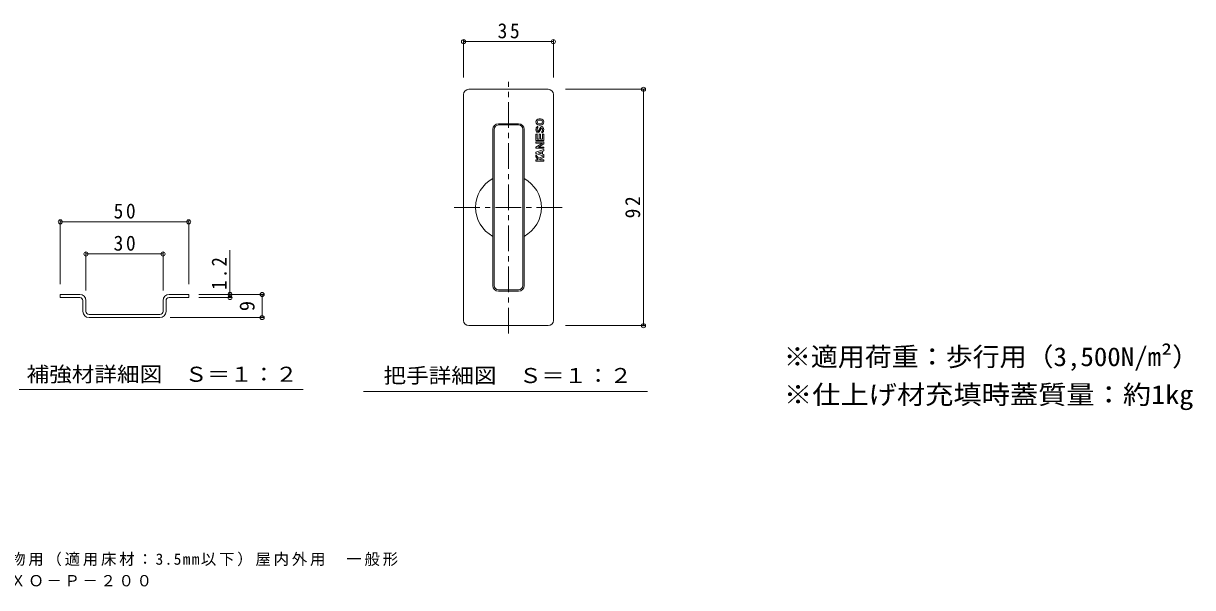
# Model space of a CAD drawing. Units: millimetres at full size; some dimension numbers follow another scale. Extents: x -331 to 354, y -282 to 257.
# Drawn here: x -101.1 to 354.2, y -281.9 to -62.2 of the extents above; entities that cross this region are included whole.
import ezdxf
from ezdxf.enums import TextEntityAlignment as Align

# ---------------------------------------------------------------- set-up
doc = ezdxf.new("R2010")
doc.units = ezdxf.units.MM
doc.header["$LTSCALE"] = 2
doc.header["$PDMODE"] = 32
doc.header["$PDSIZE"] = 1.6
doc.linetypes.add('CHAIN1', pattern=[8, 5, -1, 1, -1])
for name, color, linetype, lineweight in [('D-0', 7, 'Continuous', 9), ('D-2', 3, 'Continuous', 9), ('D-4', 7, 'Continuous', 9), ('D-5', 7, 'Continuous', 9)]:
    doc.layers.add(name, color=color, linetype=linetype, lineweight=lineweight)
doc.layers.add('F-5_F-5ﾚｲﾔ', color=3, linetype='Continuous')
doc.styles.add('ＭＳ ゴシック', font='')
doc.styles.get('ＭＳ ゴシック').set_extended_font_data('MS Gothic')

msp = doc.modelspace()

# ---------------------------------------------------------------- linework, layer by layer
at = {"layer": 'D-0'}
for p, q in [((-86.772, -167.752), (-86.772, -168.952)), ((-79.172, -167.752), (-86.772, -167.752)), ((-44.372, -167.752), (-36.772, -167.752)), ((-36.772, -167.752), (-36.772, -168.952)), ((-79.172, -168.952), (-86.772, -168.952)), ((-77.972, -174.352), (-77.972, -170.152)), ((-76.772, -170.152), (-76.772, -174.352)), ((-46.772, -170.152), (-46.772, -174.352)), ((-45.572, -174.352), (-45.572, -170.152)), ((-44.372, -168.952), (-36.772, -168.952)), ((-47.972, -175.552), (-75.572, -175.552)), ((-47.972, -176.752), (-75.572, -176.752))]:
    msp.add_line(p, q, dxfattribs=at)
for centre, radius, start, end in [((-79.172, -170.152), 2.4, 0, 90), ((-44.372, -170.152), 2.4, 90, 180), ((-79.172, -170.152), 1.2, 0, 90), ((-44.372, -170.152), 1.2, 90, 180), ((-75.572, -174.352), 2.4, 180, 270), ((-75.572, -174.352), 1.2, 180, 270), ((-47.972, -174.352), 1.2, 270, 0), ((-47.972, -174.352), 2.4, 270, 0)]:
    msp.add_arc(centre, radius, start, end, dxfattribs=at)
at = {"layer": 'D-2', "linetype": 'CHAIN1'}
for p, q in [((87.772, -182.885), (87.772, -84.954)), ((66.672, -133.871), (108.872, -133.871))]:
    msp.add_line(p, q, dxfattribs=at)
at = {"layer": 'D-2'}
for p, q in [((70.272, -177.871), (70.272, -89.872)), ((72.272, -87.871), (103.272, -87.871)), ((105.272, -177.871), (105.272, -89.872)), ((99.732, -99.35), (100.232, -99.35)), ((99.732, -99.85), (100.232, -99.85)), ((81.672, -103.471), (81.672, -164.271)), ((82.172, -164.271), (82.172, -103.471)), ((83.849, -101.771), (91.672, -101.771)), ((91.672, -101.271), (83.872, -101.271)), ((93.372, -164.271), (93.372, -103.471)), ((93.872, -103.471), (93.872, -164.271)), ((99.232, -102.85), (99.232, -102.35)), ((99.361, -104.242), (100.179, -102.755)), ((99.732, -101.35), (100.232, -101.35)), ((99.732, -101.85), (100.232, -101.85)), ((99.784, -104.445), (100.602, -102.958)), ((100.732, -104.35), (100.732, -104.85)), ((98.482, -105.35), (98.982, -105.35)), ((98.482, -107.85), (98.482, -105.35)), ((98.482, -107.85), (101.482, -107.85)), ((98.482, -108.35), (101.482, -108.35)), ((98.482, -108.85), (98.482, -108.35)), ((100.982, -108.85), (98.482, -110.35)), ((98.482, -108.85), (100.982, -108.85)), ((98.982, -107.35), (98.982, -105.35)), ((98.982, -107.35), (99.731, -107.35)), ((101.482, -109.133), (99.453, -110.35)), ((99.731, -107.35), (99.731, -105.35)), ((99.731, -105.35), (100.232, -105.35)), ((100.232, -107.35), (100.232, -105.35)), ((100.232, -107.35), (100.982, -107.35)), ((100.982, -107.35), (100.982, -105.35)), ((100.982, -105.35), (101.482, -105.35)), ((101.482, -107.85), (101.482, -105.35)), ((101.482, -109.133), (101.482, -108.35)), ((98.482, -110.85), (98.482, -110.35)), ((98.482, -110.85), (101.482, -110.85)), ((101.482, -111.35), (98.482, -112.35)), ((98.482, -112.85), (98.482, -112.35)), ((98.482, -112.85), (101.482, -113.85)), ((99.513, -114.725), (98.482, -113.35)), ((98.482, -114.183), (98.482, -113.35)), ((100.482, -112.21), (99.313, -112.6)), ((99.313, -112.6), (100.482, -112.99)), ((99.453, -110.35), (101.482, -110.35)), ((100.482, -112.99), (100.482, -112.21)), ((101.482, -111.877), (100.982, -112.044)), ((100.982, -113.156), (100.982, -112.044)), ((100.982, -113.156), (101.482, -113.323)), ((101.482, -110.85), (101.482, -110.35)), ((101.482, -111.877), (101.482, -111.35)), ((101.482, -114.397), (101.482, -113.323)), ((99.357, -115.35), (98.482, -114.183)), ((98.482, -115.35), (99.357, -115.35)), ((98.482, -115.85), (98.482, -115.35)), ((98.482, -115.85), (101.482, -115.85)), ((99.513, -114.725), (101.482, -113.85)), ((99.982, -115.35), (101.482, -115.35)), ((101.482, -115.85), (101.482, -115.35)), ((83.872, -165.972), (91.672, -165.972)), ((83.872, -166.471), (91.672, -166.471)), ((103.272, -179.871), (72.272, -179.871))]:
    msp.add_line(p, q, dxfattribs=at)
msp.add_lwpolyline([(99.982, -115.35), (99.821, -115.135), (101.482, -114.397)], dxfattribs=at)
for centre, radius, start, end in [((72.272, -89.872), 2, 90, 180), ((103.272, -89.872), 2, 0, 90), ((99.732, -100.6), 1.25, 90, 270), ((99.732, -100.6), 0.75, 90, 270), ((100.232, -100.6), 1.25, 270, 90), ((100.232, -100.6), 0.75, 270, 90), ((83.872, -103.471), 2.2, 90, 180), ((83.872, -103.471), 1.7, 90.79478, 180), ((91.672, -103.471), 2.2, 0, 90), ((91.672, -103.471), 1.7, 0, 90), ((87.772, -133.871), 12.807, 118.44438, 241.55562), ((87.772, -133.871), 12.807, 298.44438, 61.55562), ((83.872, -164.271), 2.2, 180, 270), ((83.872, -164.271), 1.7, 180, 270), ((91.672, -164.271), 2.2, 270, 0), ((91.672, -164.271), 1.7, 270, 0), ((72.272, -177.871), 2, 180, 270), ((103.272, -177.871), 2, 270, 0)]:
    msp.add_arc(centre, radius, start, end, dxfattribs=at)
for centre, major_axis, ratio, start_param, end_param in [((99.232, -103.6), (0, 1.25), 0.5999, 6.2831853, 10.2532741), ((99.232, -103.6), (0, 0.75), 0.3331, 6.2831853, 9.9691811), ((100.732, -103.6), (0, 1.25), 0.5999, 3.1415927, 7.1117288), ((100.732, -103.6), (0, 0.75), 0.3331, 3.1415927, 6.8275703)]:
    msp.add_ellipse(centre, major_axis=major_axis, ratio=ratio, start_param=start_param, end_param=end_param, dxfattribs=at)
at = {"layer": 'D-4'}
for p, q in [((70.272, -68.711), (70.272, -83.319)), ((70.272, -69.311), (105.272, -69.311)), ((105.272, -68.711), (105.272, -83.319)), ((140.947, -87.871), (109.948, -87.871)), ((140.347, -87.871), (140.347, -179.871)), ((-86.772, -138.863), (-86.772, -163.752)), ((-86.772, -139.463), (-36.772, -139.463)), ((-36.772, -138.863), (-36.772, -163.752)), ((-76.772, -151.38), (-76.772, -166.152)), ((-76.772, -151.98), (-46.772, -151.98)), ((-46.772, -151.38), (-46.772, -166.152)), ((-20.686, -167.752), (-20.686, -150.49)), ((-7.569, -167.752), (-32.772, -167.752)), ((-20.686, -167.752), (-20.686, -168.952)), ((-8.169, -167.752), (-8.169, -176.752)), ((-20.086, -168.952), (-32.772, -168.952)), ((-7.569, -176.752), (-43.972, -176.752)), ((140.947, -179.871), (109.948, -179.871)), ((-102.727, -204.781), (7.856, -204.781))]:
    msp.add_line(p, q, dxfattribs=at)
for p in [(70.272, -69.311), (105.272, -69.311), (140.347, -87.871), (-86.772, -139.463), (-36.772, -139.463), (-76.772, -151.98), (-46.772, -151.98), (-20.686, -167.752), (-20.686, -168.952), (-8.169, -167.752), (-8.169, -176.752), (140.347, -179.871)]:
    msp.add_point(p, dxfattribs=at)
at = {"layer": 'D-5'}
msp.add_line((31.353, -205.569), (141.937, -205.569), dxfattribs=at)

# ---------------------------------------------------------------- texts
at = {"layer": 'D-4', "color": 2, "style": 'ＭＳ ゴシック'}
msp.add_text('9', height=5.865, rotation=90, dxfattribs=at).set_placement((-9.369, -174.252), align=Align.BOTTOM_LEFT)
at = {"layer": 'D-4', "color": 2, "style": 'ＭＳ ゴシック', "width": 1.1}
msp.add_text('補強材詳細図\u3000Ｓ＝１：２', height=5.865, dxfattribs=at).set_placement((-99.892, -203.494), align=Align.BOTTOM_LEFT)
at = {"layer": 'D-4', "color": 2, "char_height": 5.865, "attachment_point": 7, "style": 'ＭＳ ゴシック'}
for s, insert in [('\\T1.27;\\W0.95;35', (83.522, -68.111)), ('\\T1.27;\\W0.95;50', (-66.022, -138.263)), ('\\T1.27;\\W0.95;30', (-66.022, -150.78))]:
    msp.add_mtext(s, dxfattribs=dict(at, insert=insert))
at = {"layer": 'D-4', "color": 2, "char_height": 5.865, "attachment_point": 7, "rotation": 90, "style": 'ＭＳ ゴシック'}
for s, insert in [('\\T1.27;\\W0.95;92', (139.147, -138.121)), ('\\T1.27;\\W0.9;1.2', (-21.886, -165.931))]:
    msp.add_mtext(s, dxfattribs=dict(at, insert=insert))
at = {"layer": 'D-5', "color": 2, "style": 'ＭＳ ゴシック', "width": 1.1}
msp.add_text('把手詳細図\u3000Ｓ＝１：２', height=5.865, dxfattribs=at).set_placement((39.098, -203.993), align=Align.BOTTOM_LEFT)
at = {"layer": 'F-5_F-5ﾚｲﾔ', "style": 'ＭＳ ゴシック'}
for s, width, p in [('※適用荷重：歩行用（3,500N/m²）', 1.05, (195.038, -197.835)), ('※仕上げ材充填時蓋質量：約1kg', 1.1, (195.038, -212.588))]:
    msp.add_text(s, height=7.331, dxfattribs=dict(at, width=width)).set_placement(p, align=Align.BOTTOM_LEFT)
at = {"layer": 'F-5_F-5ﾚｲﾔ', "color": 7, "char_height": 4.399, "attachment_point": 7, "style": 'ＭＳ ゴシック'}
for s, insert in [('\\T1.18;フロアーハッチ\u3000張物用（適用床材：3.5mm以下）屋内外用\u3000一般形', (-170.038, -273.528)), ('\\T1.17;ステンレス製\u3000ＭＳＸＯ－Ｐ－２００', (-169.395, -281.857))]:
    msp.add_mtext(s, dxfattribs=dict(at, insert=insert))

doc.saveas('drawing.dxf')
